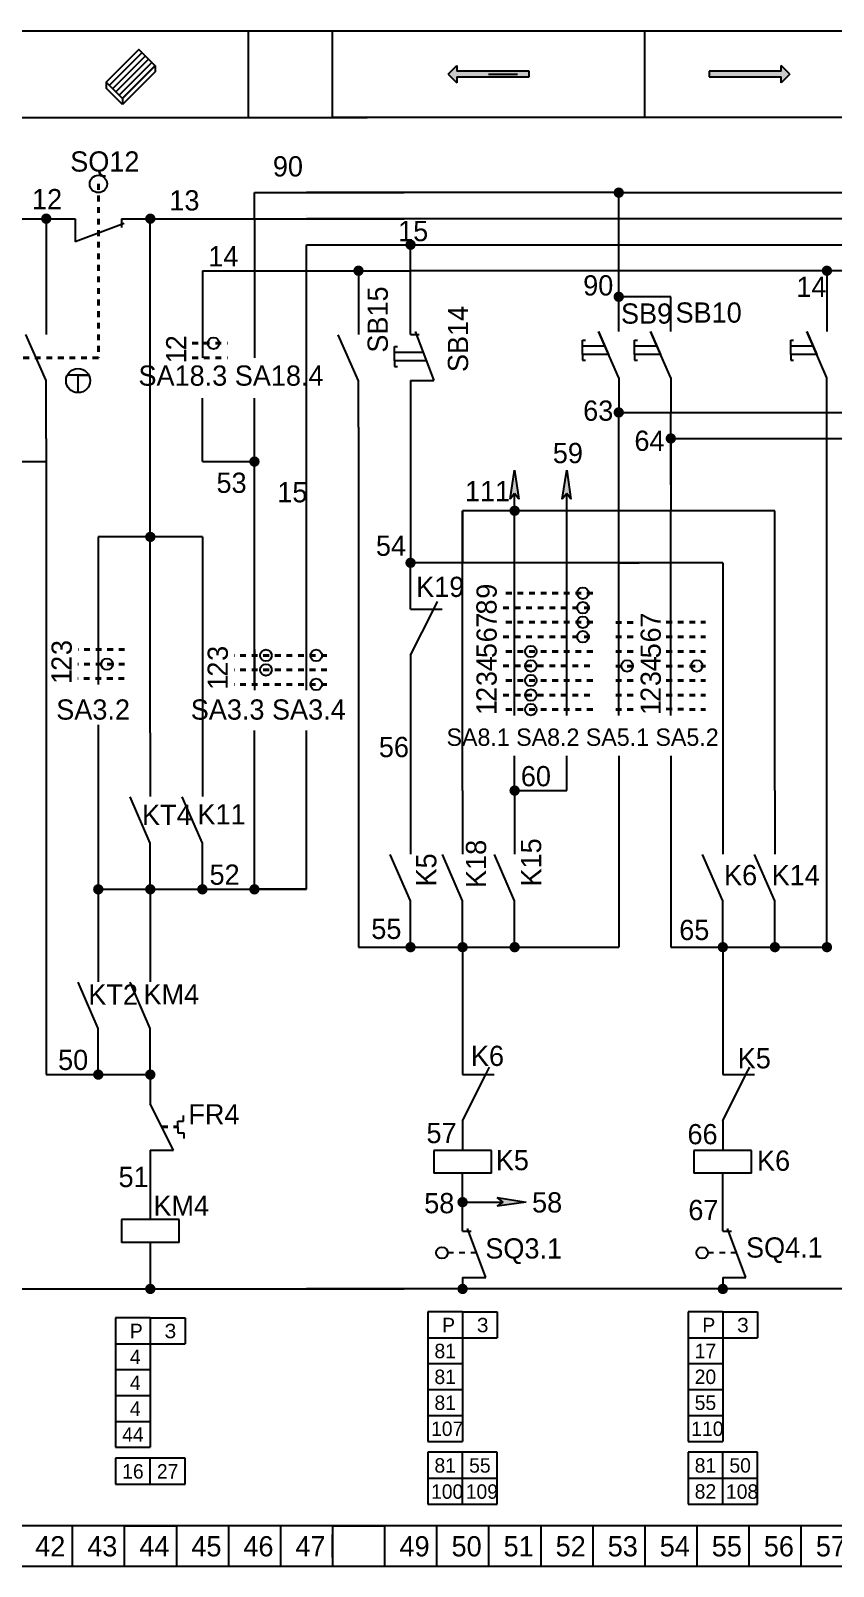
# Model space of a CAD drawing. Header units: inches. Extents: x 0 to 2090, y -987 to 594.
# Drawn here: x 1232.9 to 1371.7, y 305.2 to 570.7 of the extents above; entities that cross this region are included whole.
import ezdxf

# ---------------------------------------------------------------- set-up
doc = ezdxf.new("R2010")
doc.units = ezdxf.units.IN
doc.header["$MEASUREMENT"] = 0
doc.linetypes.add('JIS_02_1.0', pattern=[2, 1, -1])
doc.layers.add('пунктир', color=4, linetype='JIS_02_1.0', lineweight=40)

msp = doc.modelspace()

# ---------------------------------------------------------------- hatches: boundary and pattern name
h = msp.add_hatch()
h.set_pattern_fill('ANSI31', color=256, scale=0.25, style=0)
h.set_pattern_definition([(45, (857.9913, 114.4293), (-0.561266, 0.561266), [])])
h.paths.add_polyline_path([(1245.89, 561.82), (1251.54, 567.47), (1254.37, 564.65), (1248.72, 558.99)])
for points in [[(1305.05, 563.23), (1306.55, 561.73), (1306.55, 562.73), (1319.05, 562.73), (1319.05, 563.73), (1306.55, 563.73), (1306.55, 564.73)], [(1364.16, 563.23), (1362.66, 564.73), (1362.66, 563.73), (1350.16, 563.73), (1350.16, 562.73), (1362.66, 562.73), (1362.66, 561.73)], [(1313.55, 368.96), (1318.55, 368.18), (1313.55, 367.46), (1314.55, 368.18)]]:
    msp.add_hatch(color=256).paths.add_polyline_path(points)
h = msp.add_hatch(color=256)
edge = h.paths.add_edge_path()
edge.add_arc((1334.55, 542.73), 0.9, 0, 360)
h = msp.add_hatch(color=256)
edge = h.paths.add_edge_path()
edge.add_arc((1235.55, 538.23), 0.9, 0, 360)
h = msp.add_hatch(color=256)
edge = h.paths.add_edge_path()
edge.add_arc((1253.55, 538.23), 0.9, 0, 360)
h = msp.add_hatch(color=256)
edge = h.paths.add_edge_path()
edge.add_arc((1298.55, 533.73), 0.9, 0, 360)
h = msp.add_hatch(color=256)
edge = h.paths.add_edge_path()
edge.add_arc((1289.55, 529.23), 0.9, 0, 360)
h = msp.add_hatch(color=256)
edge = h.paths.add_edge_path()
edge.add_arc((1370.55, 529.23), 0.9, 0, 360)
h = msp.add_hatch(color=256)
edge = h.paths.add_edge_path()
edge.add_arc((1334.55, 524.73), 0.9, 0, 360)
h = msp.add_hatch(color=256)
edge = h.paths.add_edge_path()
edge.add_arc((1334.55, 504.73), 0.9, 0, 360)
h = msp.add_hatch(color=256)
edge = h.paths.add_edge_path()
edge.add_arc((1343.55, 500.23), 0.9, 0, 360)
h = msp.add_hatch(color=256)
edge = h.paths.add_edge_path()
edge.add_arc((1271.55, 496.23), 0.9, 0, 360)
h = msp.add_hatch(color=256)
h.paths.add_polyline_path([(1324.77, 489.73), (1325.55, 494.73), (1326.27, 489.73), (1325.55, 490.73)])
h.paths.add_polyline_path([(1315.77, 489.73), (1316.55, 494.73), (1317.27, 489.73), (1316.55, 490.73)])
h = msp.add_hatch(color=256)
edge = h.paths.add_edge_path()
edge.add_arc((1316.55, 487.73), 0.9, 0, 360)
h = msp.add_hatch(color=256)
edge = h.paths.add_edge_path()
edge.add_arc((1253.55, 483.21), 0.9, 0, 360)
h = msp.add_hatch(color=256)
edge = h.paths.add_edge_path()
edge.add_arc((1298.55, 478.73), 0.9, 0, 360)
h = msp.add_hatch(color=256)
edge = h.paths.add_edge_path()
edge.add_arc((1316.55, 439.34), 0.9, 0, 360)
h = msp.add_hatch(color=256)
edge = h.paths.add_edge_path()
edge.add_arc((1244.55, 422.27), 0.9, 0, 360)
h = msp.add_hatch(color=256)
edge = h.paths.add_edge_path()
edge.add_arc((1253.55, 422.27), 0.9, 0, 360)
h = msp.add_hatch(color=256)
edge = h.paths.add_edge_path()
edge.add_arc((1262.55, 422.27), 0.9, 0, 360)
h = msp.add_hatch(color=256)
edge = h.paths.add_edge_path()
edge.add_arc((1271.55, 422.27), 0.9, 0, 360)
h = msp.add_hatch(color=256)
edge = h.paths.add_edge_path()
edge.add_arc((1298.55, 412.27), 0.9, 0, 360)
h = msp.add_hatch(color=256)
edge = h.paths.add_edge_path()
edge.add_arc((1307.55, 412.27), 0.9, 0, 360)
h = msp.add_hatch(color=256)
edge = h.paths.add_edge_path()
edge.add_arc((1316.55, 412.27), 0.9, 0, 360)
h = msp.add_hatch(color=256)
edge = h.paths.add_edge_path()
edge.add_arc((1352.55, 412.27), 0.9, 0, 360)
h = msp.add_hatch(color=256)
edge = h.paths.add_edge_path()
edge.add_arc((1361.55, 412.27), 0.9, 0, 360)
h = msp.add_hatch(color=256)
edge = h.paths.add_edge_path()
edge.add_arc((1370.55, 412.27), 0.9, 0, 360)
h = msp.add_hatch(color=256)
edge = h.paths.add_edge_path()
edge.add_arc((1244.55, 390.23), 0.9, 0, 360)
h = msp.add_hatch(color=256)
edge = h.paths.add_edge_path()
edge.add_arc((1253.55, 390.23), 0.9, 0, 360)
h = msp.add_hatch(color=256)
edge = h.paths.add_edge_path()
edge.add_arc((1307.55, 368.18), 0.9, 0, 360)
h = msp.add_hatch(color=256)
edge = h.paths.add_edge_path()
edge.add_arc((1253.55, 353.17), 0.9, 0, 360)
h = msp.add_hatch(color=256)
edge = h.paths.add_edge_path()
edge.add_arc((1307.55, 353.17), 0.9, 0, 360)
h = msp.add_hatch(color=256)
edge = h.paths.add_edge_path()
edge.add_arc((1352.55, 353.17), 0.9, 0, 360)

# ---------------------------------------------------------------- linework, layer by layer
for p, q in [((920.55, 570.73), (1291.05, 570.73)), ((1270.55, 555.73), (1270.55, 570.73)), ((1285.05, 555.73), (1285.05, 570.73)), ((1285.05, 570.73), (1780.18, 570.73)), ((1339.05, 555.73), (1339.05, 570.73)), ((1254.37, 563.65), (1248.71, 557.99)), ((1254.37, 564.65), (1254.37, 563.65)), ((1305.05, 563.23), (1306.55, 564.73)), ((1305.05, 563.23), (1306.55, 561.73)), ((1306.55, 564.73), (1306.55, 563.73)), ((1319.05, 563.73), (1306.55, 563.73)), ((1312.05, 563.23), (1317.05, 563.23)), ((1319.05, 562.73), (1319.05, 563.73)), ((1362.66, 563.73), (1350.16, 563.73)), ((1350.16, 563.73), (1350.16, 562.73)), ((1362.66, 563.73), (1362.66, 564.73)), ((1364.16, 563.23), (1362.66, 564.73)), ((1364.16, 563.23), (1362.66, 561.73)), ((1245.89, 561.82), (1245.89, 560.82)), ((1248.71, 557.99), (1245.89, 560.82)), ((1306.55, 562.73), (1319.05, 562.73)), ((1306.55, 562.73), (1306.55, 561.73)), ((1350.16, 562.73), (1362.66, 562.73)), ((1362.66, 561.73), (1362.66, 562.73)), ((1248.72, 558.99), (1248.71, 557.99)), ((920.55, 555.73), (1291.05, 555.73)), ((1229.71, 555.73), (1270.55, 555.73)), ((1375.14, 555.73), (1285.05, 555.73)), ((1271.55, 538.23), (1271.55, 542.73)), ((1271.55, 542.73), (1297.46, 542.73)), ((1334.55, 542.73), (1280.55, 542.73)), ((1334.55, 518.73), (1334.55, 542.73)), ((1334.55, 542.73), (1622.55, 542.73)), ((1230.38, 538.23), (1235.55, 538.23)), ((1235.55, 538.23), (1235.55, 518.23)), ((1235.55, 538.23), (1240.55, 538.23)), ((1240.55, 538.23), (1240.55, 534.23)), ((1249.02, 537.41), (1240.55, 534.23)), ((1248.55, 538.23), (1248.55, 536.73)), ((1248.55, 538.23), (1253.55, 538.23)), ((1253.55, 449.34), (1253.55, 538.23)), ((1253.55, 538.23), (1297.46, 538.23)), ((1271.55, 538.23), (1271.55, 529.23)), ((1280.55, 538.75), (1280.55, 538.75)), ((1280.55, 538.23), (1280.55, 538.23)), ((1487.55, 538.23), (1280.55, 538.23)), ((1243.96, 535.41), (1243.96, 535.41)), ((1280.55, 456.71), (1280.55, 533.73)), ((1280.55, 533.73), (1297.46, 533.73)), ((1280.55, 533.73), (1492.05, 533.73)), ((1298.55, 518.23), (1298.55, 533.73)), ((1262.55, 529.23), (1262.55, 514.19)), ((1262.55, 529.23), (1297.46, 529.23)), ((1271.55, 529.23), (1271.55, 514.19)), ((1280.55, 529.23), (1289.55, 529.23)), ((1289.55, 529.23), (1298.55, 529.23)), ((1289.55, 529.23), (1289.55, 518.23)), ((1559.55, 529.23), (1298.55, 529.23)), ((1370.55, 529.23), (1370.55, 518.73)), ((1343.55, 524.73), (1334.55, 524.73)), ((1343.55, 518.73), (1343.55, 524.73)), ((1235.55, 510.23), (1232.05, 518.23)), ((1289.55, 510.17), (1286.05, 518.17)), ((1298.55, 518.23), (1300.05, 518.23)), ((1299.37, 518.7), (1302.55, 510.23)), ((1334.55, 510.73), (1331.05, 518.73)), ((1331.05, 518.73), (1332.79, 514.75)), ((1343.55, 510.73), (1340.05, 518.73)), ((1340.05, 518.73), (1341.79, 514.75)), ((1370.55, 510.73), (1367.05, 518.73)), ((1367.05, 518.73), (1368.79, 514.75)), ((1295.77, 515.15), (1295.77, 516.15)), ((1295.77, 516.15), (1296.27, 516.15)), ((1295.77, 513.65), (1295.77, 515.15)), ((1295.77, 515.15), (1300.7, 515.15)), ((1328.29, 516.25), (1328.29, 517.25)), ((1328.29, 517.25), (1328.79, 517.25)), ((1328.29, 514.75), (1328.29, 516.25)), ((1328.29, 516.25), (1332.13, 516.25)), ((1337.29, 516.25), (1337.29, 517.25)), ((1337.29, 517.25), (1337.79, 517.25)), ((1337.29, 514.75), (1337.29, 516.25)), ((1337.29, 516.25), (1341.13, 516.25)), ((1364.29, 516.25), (1364.29, 517.25)), ((1364.29, 517.25), (1364.79, 517.25)), ((1364.29, 514.75), (1364.29, 516.25)), ((1364.29, 516.25), (1368.13, 516.25)), ((1301.27, 513.65), (1295.77, 513.65)), ((1295.77, 513.65), (1295.77, 512.65)), ((1295.77, 512.65), (1296.27, 512.65)), ((1301.37, 513.65), (1301.37, 513.65)), ((1332.79, 514.75), (1328.29, 514.75)), ((1328.29, 514.75), (1328.29, 513.75)), ((1328.29, 513.75), (1328.79, 513.75)), ((1332.79, 514.75), (1332.79, 514.75)), ((1341.79, 514.75), (1337.29, 514.75)), ((1337.29, 514.75), (1337.29, 513.75)), ((1337.29, 513.75), (1337.79, 513.75)), ((1341.79, 514.75), (1341.79, 514.75)), ((1368.79, 514.75), (1364.29, 514.75)), ((1364.29, 514.75), (1364.29, 513.75)), ((1364.29, 513.75), (1364.79, 513.75)), ((1368.79, 514.75), (1368.79, 514.75)), ((1235.55, 500.23), (1235.55, 510.23)), ((1242.91, 511.16), (1239.19, 511.16)), ((1241.05, 508.16), (1241.05, 511.16)), ((1241.05, 511.16), (1242.91, 511.16)), ((1289.55, 502.17), (1289.55, 510.17)), ((1298.55, 510.23), (1298.55, 478.73)), ((1298.55, 510.23), (1302.55, 510.23)), ((1334.55, 510.73), (1334.55, 504.73)), ((1343.55, 510.73), (1343.55, 504.73)), ((1370.55, 420.27), (1370.55, 510.73)), ((1262.55, 496.23), (1262.55, 507.19)), ((1271.55, 496.23), (1271.55, 507.19)), ((1334.55, 452.34), (1334.55, 504.73)), ((1334.55, 504.73), (1469.56, 504.71)), ((1343.55, 492.23), (1343.55, 504.73)), ((1289.55, 502.17), (1289.55, 422.27)), ((1235.55, 500.23), (1235.55, 390.23)), ((1343.55, 500.23), (1541.55, 500.23)), ((1343.55, 500.23), (1343.55, 492.23)), ((1343.55, 500.23), (1343.55, 487.73)), ((1343.55, 492.23), (1343.55, 500.23)), ((1217.55, 496.23), (1235.55, 496.23)), ((1262.55, 496.23), (1271.55, 496.23)), ((1271.55, 457.71), (1271.55, 496.23)), ((1315.77, 489.73), (1316.55, 494.73)), ((1316.55, 494.73), (1317.27, 489.73)), ((1324.77, 489.73), (1325.55, 494.73)), ((1325.55, 494.73), (1326.27, 489.73)), ((1316.55, 490.73), (1315.77, 489.73)), ((1316.55, 452.34), (1316.55, 490.73)), ((1317.27, 489.73), (1316.55, 490.73)), ((1325.55, 490.73), (1324.77, 489.73)), ((1325.55, 452.34), (1325.55, 490.73)), ((1326.27, 489.73), (1325.55, 490.73)), ((1307.55, 439.34), (1307.55, 487.73)), ((1361.55, 487.73), (1307.55, 487.73)), ((1307.55, 487.73), (1307.55, 478.73)), ((1343.55, 452.34), (1343.55, 487.73)), ((1361.55, 439.34), (1361.55, 487.73)), ((1262.55, 483.21), (1244.55, 483.21)), ((1244.55, 483.21), (1244.55, 463.71)), ((1262.55, 483.21), (1262.55, 449.34)), ((1352.55, 478.73), (1298.55, 478.73)), ((1298.55, 470.73), (1298.55, 478.73)), ((1334.55, 478.73), (1338.09, 478.73)), ((1352.55, 478.73), (1352.55, 433.84)), ((1298.55, 470.73), (1302.55, 470.73)), ((1298.55, 462.73), (1302.55, 470.73)), ((1302.55, 470.73), (1303.2, 472.04)), ((1302.55, 470.73), (1304.02, 470.73)), ((1244.55, 463.71), (1244.55, 457.71)), ((1271.55, 463.71), (1271.55, 456.71)), ((1271.55, 460.21), (1271.55, 462.71)), ((1298.55, 462.73), (1298.55, 439.34)), ((1271.55, 457.71), (1271.55, 460.21)), ((1271.55, 457.71), (1271.55, 457.71)), ((1244.55, 450.71), (1244.55, 417.29)), ((1253.55, 449.34), (1253.55, 438.34)), ((1262.55, 449.34), (1262.55, 438.34)), ((1271.55, 422.27), (1271.55, 449.71)), ((1280.55, 422.27), (1280.55, 449.71)), ((1316.55, 439.34), (1316.55, 445.34)), ((1325.55, 439.34), (1325.55, 445.34)), ((1334.55, 445.34), (1334.55, 412.27)), ((1343.55, 445.34), (1343.55, 412.27)), ((1253.55, 430.27), (1250.05, 438.27)), ((1262.55, 430.27), (1259.05, 438.27)), ((1298.55, 439.34), (1298.55, 428.34)), ((1307.55, 439.34), (1307.55, 428.34)), ((1316.55, 439.34), (1316.55, 428.34)), ((1316.55, 439.34), (1325.55, 439.34)), ((1352.55, 439.34), (1352.55, 428.34)), ((1361.55, 439.34), (1361.55, 428.34)), ((1253.55, 422.27), (1253.55, 430.27)), ((1262.55, 422.27), (1262.55, 430.27)), ((1298.55, 420.27), (1295.05, 428.27)), ((1307.55, 420.27), (1304.05, 428.27)), ((1316.55, 420.27), (1313.05, 428.27)), ((1352.55, 420.27), (1349.05, 428.27)), ((1361.55, 420.27), (1358.05, 428.27)), ((1244.55, 422.27), (1280.55, 422.27)), ((1253.55, 422.27), (1253.55, 406.29)), ((1280.55, 422.27), (1271.55, 422.27)), ((1289.55, 422.27), (1289.55, 412.27)), ((1298.55, 412.27), (1298.55, 420.27)), ((1307.55, 412.27), (1307.55, 420.27)), ((1316.55, 412.27), (1316.55, 420.27)), ((1352.55, 412.27), (1352.55, 420.27)), ((1361.55, 412.27), (1361.55, 420.27)), ((1370.55, 412.27), (1370.55, 420.27)), ((1244.55, 417.29), (1244.55, 406.29)), ((1289.55, 412.27), (1298.55, 412.27)), ((1298.55, 412.27), (1307.55, 412.27)), ((1307.55, 412.27), (1316.55, 412.27)), ((1307.55, 412.27), (1307.55, 390.23)), ((1316.55, 412.27), (1334.55, 412.27)), ((1343.55, 412.27), (1352.55, 412.27)), ((1352.55, 412.27), (1361.55, 412.27)), ((1352.55, 412.27), (1352.55, 390.23)), ((1361.55, 412.27), (1370.55, 412.27)), ((1244.55, 398.23), (1241.05, 406.23)), ((1253.55, 398.23), (1250.05, 406.23)), ((1244.55, 390.23), (1244.55, 398.23)), ((1253.55, 390.23), (1253.55, 398.23)), ((1311.55, 390.23), (1312.2, 391.53)), ((1356.55, 390.23), (1357.2, 391.53)), ((1235.55, 390.23), (1253.55, 390.23)), ((1253.55, 390.23), (1253.55, 385.19)), ((1307.55, 390.23), (1311.55, 390.23)), ((1307.55, 382.23), (1311.55, 390.23)), ((1311.55, 390.23), (1313.02, 390.23)), ((1352.55, 390.23), (1356.55, 390.23)), ((1352.55, 382.23), (1356.55, 390.23)), ((1356.55, 390.23), (1358.02, 390.23)), ((1257.55, 377.19), (1253.55, 385.19)), ((1259.3, 382.19), (1259.3, 383.19)), ((1258.3, 381.19), (1258.3, 382.19)), ((1258.3, 382.19), (1259.3, 382.19)), ((1258.3, 381.19), (1258.3, 380.19)), ((1258.32, 380.19), (1259.32, 380.19)), ((1259.32, 380.19), (1259.32, 379.19)), ((1307.55, 382.23), (1307.55, 377.14)), ((1352.55, 382.23), (1352.55, 377.14)), ((1253.55, 377.19), (1253.55, 365.16)), ((1253.55, 377.19), (1257.55, 377.19)), ((1312.53, 377.14), (1302.56, 377.14)), ((1302.56, 377.14), (1302.56, 373.18)), ((1312.53, 373.18), (1312.53, 377.14)), ((1357.53, 377.14), (1347.56, 377.14)), ((1347.56, 377.14), (1347.56, 373.18)), ((1357.53, 373.18), (1357.53, 377.14)), ((1312.53, 373.18), (1302.56, 373.18)), ((1307.55, 363.18), (1307.55, 373.18)), ((1357.53, 373.18), (1347.56, 373.18)), ((1352.55, 363.18), (1352.55, 373.18)), ((1307.55, 368.18), (1314.55, 368.18)), ((1314.55, 368.18), (1313.55, 368.96)), ((1313.55, 368.96), (1318.55, 368.18)), ((1313.55, 367.46), (1314.55, 368.18)), ((1318.55, 368.18), (1313.55, 367.46)), ((1258.55, 365.16), (1248.57, 365.16)), ((1248.57, 365.16), (1248.57, 361.2)), ((1258.55, 361.2), (1258.55, 365.16)), ((1258.55, 361.2), (1248.57, 361.2)), ((1253.55, 361.16), (1253.55, 353.17)), ((1307.55, 363.18), (1309.05, 363.18)), ((1311.55, 355.18), (1308.37, 363.65)), ((1352.55, 363.18), (1354.05, 363.18)), ((1356.55, 355.18), (1353.37, 363.65)), ((1305.96, 359.42), (1304.96, 359.42)), ((1307.96, 359.42), (1306.96, 359.42)), ((1309.96, 359.42), (1308.96, 359.42)), ((1310.14, 359.2), (1310.14, 359.2)), ((1350.96, 359.42), (1349.96, 359.42)), ((1352.96, 359.42), (1351.96, 359.42)), ((1354.96, 359.42), (1353.96, 359.42)), ((1355.14, 359.2), (1355.14, 359.2)), ((1217.55, 353.17), (1259.55, 353.17)), ((1253.55, 353.17), (1297.46, 353.17)), ((1622.55, 353.17), (1280.55, 353.17)), ((1307.55, 355.18), (1311.55, 355.18)), ((1307.55, 355.18), (1307.55, 353.17)), ((1352.55, 355.18), (1356.55, 355.18)), ((1352.55, 355.18), (1352.55, 353.17)), ((1253.55, 348.18), (1247.55, 348.18)), ((1247.55, 348.18), (1247.55, 343.7)), ((1253.55, 348.18), (1253.55, 343.68)), ((1253.55, 348.18), (1259.55, 348.18)), ((1259.55, 348.18), (1259.55, 343.68)), ((1307.55, 349.22), (1301.55, 349.22)), ((1301.55, 349.22), (1301.55, 344.74)), ((1307.55, 349.22), (1307.55, 344.72)), ((1307.55, 349.22), (1313.55, 349.22)), ((1313.55, 349.22), (1313.55, 344.72)), ((1352.55, 349.22), (1346.55, 349.22)), ((1346.55, 349.22), (1346.55, 344.74)), ((1352.55, 349.22), (1352.55, 344.72)), ((1352.55, 349.22), (1358.55, 349.22)), ((1358.55, 349.22), (1358.55, 344.72)), ((1247.55, 343.7), (1253.55, 343.7)), ((1247.55, 343.7), (1247.55, 339.23)), ((1253.55, 343.7), (1259.55, 343.7)), ((1253.55, 343.7), (1253.55, 339.2)), ((1301.55, 344.74), (1307.55, 344.74)), ((1301.55, 344.74), (1301.55, 340.26)), ((1307.55, 344.74), (1313.55, 344.74)), ((1307.55, 344.74), (1307.55, 340.24)), ((1346.55, 344.74), (1352.55, 344.74)), ((1346.55, 344.74), (1346.55, 340.26)), ((1352.55, 344.74), (1358.55, 344.74)), ((1352.55, 344.74), (1352.55, 340.24)), ((1301.55, 340.26), (1307.55, 340.26)), ((1301.55, 340.26), (1301.55, 335.78)), ((1307.55, 340.26), (1307.55, 335.78)), ((1346.55, 340.26), (1352.55, 340.26)), ((1346.55, 340.26), (1346.55, 335.78)), ((1352.55, 340.26), (1352.55, 335.78)), ((1247.55, 339.23), (1253.55, 339.23)), ((1247.55, 339.23), (1247.55, 334.75)), ((1253.55, 339.23), (1253.55, 334.75)), ((1247.55, 334.75), (1253.55, 334.75)), ((1247.55, 334.75), (1247.55, 330.27)), ((1253.55, 334.75), (1253.55, 330.27)), ((1301.55, 335.78), (1307.55, 335.78)), ((1301.55, 335.78), (1301.55, 331.3)), ((1307.55, 335.78), (1307.55, 331.3)), ((1346.55, 335.78), (1352.55, 335.78)), ((1346.55, 335.78), (1346.55, 331.3)), ((1352.55, 335.78), (1352.55, 331.3)), ((1247.55, 330.27), (1253.55, 330.27)), ((1247.55, 330.27), (1247.55, 325.79)), ((1253.55, 330.27), (1253.55, 325.79)), ((1301.55, 331.3), (1307.55, 331.3)), ((1301.55, 331.3), (1301.55, 326.82)), ((1307.55, 331.3), (1307.55, 326.82)), ((1346.55, 331.3), (1352.55, 331.3)), ((1346.55, 331.3), (1346.55, 326.82)), ((1352.55, 331.3), (1352.55, 326.82)), ((1301.55, 326.82), (1307.55, 326.82)), ((1346.55, 326.82), (1352.55, 326.82)), ((1247.55, 325.79), (1253.55, 325.79)), ((1307.55, 324.94), (1301.55, 324.94)), ((1301.55, 324.94), (1301.55, 320.44)), ((1307.55, 320.44), (1307.55, 324.94)), ((1313.55, 324.94), (1307.55, 324.94)), ((1313.55, 320.44), (1313.55, 324.94)), ((1352.55, 324.94), (1346.55, 324.94)), ((1346.55, 324.94), (1346.55, 320.44)), ((1352.55, 320.44), (1352.55, 324.94)), ((1358.55, 324.94), (1352.55, 324.94)), ((1358.55, 320.44), (1358.55, 324.94)), ((1253.55, 323.91), (1247.55, 323.91)), ((1247.55, 323.91), (1247.55, 319.41)), ((1253.55, 319.41), (1253.55, 323.91)), ((1259.55, 323.91), (1253.55, 323.91)), ((1259.55, 319.41), (1259.55, 323.91)), ((1247.55, 319.41), (1253.55, 319.41)), ((1253.55, 319.41), (1259.55, 319.41)), ((1301.55, 320.44), (1307.55, 320.44)), ((1301.55, 320.44), (1301.55, 315.94)), ((1307.55, 320.44), (1313.55, 320.44)), ((1307.55, 315.94), (1307.55, 320.44)), ((1313.55, 315.94), (1313.55, 320.44)), ((1346.55, 320.44), (1352.55, 320.44)), ((1346.55, 320.44), (1346.55, 315.94)), ((1352.55, 320.44), (1358.55, 320.44)), ((1352.55, 315.94), (1352.55, 320.44)), ((1358.55, 315.94), (1358.55, 320.44)), ((1301.55, 315.94), (1307.55, 315.94)), ((1307.55, 315.94), (1313.55, 315.94)), ((1346.55, 315.94), (1352.55, 315.94)), ((1352.55, 315.94), (1358.55, 315.94)), ((1294.05, 312.22), (916.05, 312.22)), ((1240.05, 312.22), (1240.05, 305.22)), ((1249.05, 312.22), (1249.05, 305.22)), ((1249.05, 312.22), (1258.05, 312.22)), ((1258.05, 312.22), (1258.05, 305.22)), ((1258.05, 312.22), (1258.05, 305.22)), ((1267.05, 312.22), (1267.05, 305.22)), ((1276.05, 312.22), (1276.05, 305.22)), ((1276.05, 312.22), (1276.05, 305.22)), ((1285.05, 312.22), (1285.05, 305.22)), ((1285.05, 312.22), (1294.05, 312.22)), ((1285.05, 306.72), (1285.05, 310.72)), ((1285.05, 310.72), (1285.05, 306.72)), ((1780.05, 312.22), (1294.05, 312.22)), ((1294.05, 312.22), (1294.05, 305.22)), ((1303.05, 312.22), (1303.05, 305.22)), ((1303.05, 312.22), (1303.05, 305.22)), ((1312.05, 312.22), (1312.05, 305.22)), ((1321.05, 312.22), (1321.05, 305.22)), ((1330.05, 312.22), (1330.05, 305.22)), ((1339.05, 312.22), (1339.05, 305.22)), ((1348.05, 312.22), (1348.05, 305.22)), ((1357.05, 312.22), (1357.05, 305.22)), ((1366.05, 312.22), (1366.05, 305.22)), ((916.05, 305.22), (1294.05, 305.22)), ((1294.05, 305.22), (1780.05, 305.22))]:
    msp.add_line(p, q)
msp.add_lwpolyline([(1245.89, 561.82), (1251.54, 567.47), (1254.37, 564.65), (1248.72, 558.99)], close=True)
for centre, radius in [((1244.57, 544.23), 1.5), ((1264.48, 516.69), 1), ((1241.05, 510.23), 2.08), ((1328.35, 473.47), 1), ((1328.35, 470.97), 1), ((1328.35, 468.44), 1), ((1328.35, 465.94), 1), ((1246.06, 461.21), 1), ((1273.55, 462.71), 1), ((1282.24, 462.71), 1), ((1319.35, 463.4), 1), ((1273.55, 460.21), 1), ((1319.35, 460.9), 1), ((1319.35, 458.37), 1), ((1336.01, 460.9), 1), ((1348.05, 460.9), 1), ((1282.24, 457.71), 1), ((1319.35, 455.87), 1), ((1319.35, 453.34), 1), ((1303.98, 359.42), 1), ((1348.98, 359.42), 1)]:
    msp.add_circle(centre, radius)
at = {"layer": 'пунктир'}
for p, q in [((1244.57, 544.23), (1244.57, 514.19)), ((1260.81, 516.69), (1266.91, 516.69)), ((1244.57, 514.19), (1223.71, 514.19)), ((1260.81, 514.19), (1266.91, 514.19)), ((1330.05, 473.47), (1314.55, 473.47)), ((1314.55, 470.97), (1330.05, 470.97)), ((1330.05, 468.44), (1314.55, 468.44)), ((1334.02, 468.4), (1337.73, 468.4)), ((1342.77, 468.44), (1349.58, 468.44)), ((1314.55, 465.94), (1330.05, 465.94)), ((1334.02, 465.9), (1337.73, 465.9)), ((1342.77, 465.9), (1349.58, 465.9)), ((1249.1, 463.71), (1241.05, 463.71)), ((1284.09, 462.71), (1268.05, 462.71)), ((1330.05, 463.4), (1314.55, 463.4)), ((1334.02, 463.4), (1337.73, 463.4)), ((1342.77, 463.4), (1349.58, 463.4)), ((1249.1, 461.21), (1241.03, 461.21)), ((1284.09, 460.21), (1268.03, 460.21)), ((1314.55, 460.9), (1330.05, 460.9)), ((1334.02, 460.87), (1337.73, 460.87)), ((1342.77, 460.87), (1349.58, 460.87)), ((1249.05, 458.71), (1241.03, 458.71)), ((1284.09, 457.71), (1268.03, 457.71)), ((1330.05, 458.37), (1314.55, 458.37)), ((1334.02, 458.37), (1337.73, 458.37)), ((1342.77, 458.37), (1349.58, 458.37)), ((1314.55, 455.87), (1330.05, 455.87)), ((1334.02, 455.87), (1337.73, 455.87)), ((1342.77, 455.87), (1349.58, 455.87)), ((1330.05, 453.34), (1314.55, 453.34)), ((1334.02, 453.34), (1337.73, 453.34)), ((1342.77, 453.46), (1349.58, 453.34)), ((1255.55, 381.19), (1258.3, 381.19))]:
    msp.add_line(p, q, dxfattribs=at)

# ---------------------------------------------------------------- texts
at = {"attachment_point": 1}
for s, insert, char_height, width in [('SQ12', (1239.7, 549.87), 3.5, 8.1276), ('90', (1274.74, 549.03), 3.5, 8.1276), ('12', (1233.09, 543.36), 3.5, 8.1276), ('13', (1256.84, 543.15), 3.5, 8.1276), ('15', (1296.4, 537.84), 3.5, 8.1276), ('14', (1263.57, 533.48), 3.5, 8.1276), ('90', (1328.4, 528.45), 3.5, 8.1276), ('14', (1365.27, 528.19), 3.5, 8.1276), ('SB9', (1334.94, 523.58), 3.5, 8.1276), ('SB10', (1344.37, 523.75), 3.5, 8.1276), ('SA18.3 SA18.4', (1251.5, 512.85), 3.5, 36.7419), ('63', (1328.4, 506.79), 3.5, 8.1276), ('59', (1323.15, 499.46), 3.5, 8.1276), ('64', (1337.26, 501.58), 3.5, 8.1276), ('53', (1264.99, 494.32), 3.5, 8.1276), ('15', (1275.51, 492.69), 3.5, 8.1276), ('111', (1307.96, 492.86), 3.5, 8.1276), ('54', (1292.56, 483.44), 3.5, 8.1276), ('K19', (1299.52, 476.32), 3.5, 8.1276), ('SA3.2', (1237.28, 455.11), 3.5, 8.1276), ('SA3.3 SA3.4', (1260.54, 455.11), 3.5, 29.8193), ('SA8.1 SA8.2 SA5.1 SA5.2', (1304.77, 450.08), 3, 64.7278), ('56', (1293.07, 448.63), 3.5, 8.1276), ('60', (1317.62, 443.59), 3.5, 8.1276), ('KT4', (1252.11, 436.88), 3.5, 8.1276), ('K11', (1261.7, 436.99), 3.5, 8.1276), ('52', (1263.79, 426.56), 3.5, 8.1276), ('K6', (1352.76, 426.48), 3.5, 8.1276), ('K14', (1360.99, 426.48), 3.5, 8.1276), ('55', (1291.76, 417.19), 3.5, 8.1276), ('65', (1345.01, 417), 3.5, 8.1276), ('KT2', (1242.82, 405.82), 3.5, 8.1276), ('KM4', (1252.37, 405.87), 3.5, 8.1276), ('50', (1237.6, 394.53), 3.5, 8.1276), ('K6', (1308.99, 395.23), 3.5, 8.1276), ('K5', (1355.13, 394.81), 3.5, 8.1276), ('FR4', (1260.13, 385.12), 3.5, 8.1276), ('57', (1301.3, 381.89), 3.5, 8.1276), ('66', (1346.44, 381.69), 3.5, 8.1276), ('K5', (1313.29, 377.2), 3.5, 8.1276), ('K6', (1358.46, 377.11), 3.5, 8.1276), ('51', (1248.05, 374.29), 3.5, 8.1276), ('KM4', (1254.09, 369.32), 3.5, 8.1276), ('58', (1300.91, 369.76), 3.5, 8.1276), ('58', (1319.56, 369.89), 3.5, 8.1276), ('67', (1346.59, 368.57), 3.5, 8.1276), ('SQ3.1', (1311.48, 361.93), 3.5, 8.1276), ('SQ4.1', (1356.56, 362.09), 3.5, 8.1276), ('Р', (1304.01, 348.18), 2.5, 3.7722), ('З', (1310.01, 348.18), 2.5, 3.7722), ('Р', (1349.01, 348.18), 2.5, 3.7722), ('З', (1355.01, 348.18), 2.5, 3.7722), ('Р', (1250.01, 347.15), 2.5, 3.7722), ('З', (1256.01, 347.15), 2.5, 3.7722), ('4', (1250.01, 342.67), 2.5, 3.7722), ('81', (1302.68, 343.7), 2.5, 3.7722), ('17', (1347.68, 343.7), 2.5, 3.7722), ('4', (1250.01, 338.19), 2.5, 3.7722), ('81', (1302.68, 339.23), 2.5, 3.7722), ('20', (1347.68, 339.23), 2.5, 3.7722), ('81', (1302.68, 334.75), 2.5, 3.7722), ('55', (1347.68, 334.75), 2.5, 3.7722), ('4', (1250.01, 333.72), 2.5, 3.7722), ('107', (1302.09, 330.25), 2.5, 3.7722), ('110', (1347.09, 330.25), 2.5, 3.7722), ('44', (1248.68, 329.24), 2.5, 3.7722), ('81', (1302.68, 323.91), 2.5, 3.7722), ('81', (1347.68, 323.91), 2.5, 3.7722), ('50', (1353.68, 323.91), 2.5, 3.7722), ('16', (1248.68, 322.88), 2.5, 3.7722), ('27', (1254.68, 322.88), 2.5, 3.7722), ('55', (1308.68, 323.91), 2.5, 3.7722), ('100', (1302.09, 319.39), 2.5, 3.7722), ('109', (1308.09, 319.39), 2.5, 3.7722), ('82', (1347.68, 319.41), 2.5, 3.7722), ('108', (1353.09, 319.39), 2.5, 3.7722), ('42', (1233.64, 310.43), 3.5, 3.7722), ('43', (1242.64, 310.43), 3.5, 3.7722), ('44', (1251.64, 310.43), 3.5, 3.7722), ('45', (1260.64, 310.43), 3.5, 3.7722), ('46', (1269.64, 310.43), 3.5, 3.7722), ('47', (1278.64, 310.43), 3.5, 3.7722), ('49', (1296.64, 310.43), 3.5, 3.7722), ('50', (1305.64, 310.43), 3.5, 3.7722), ('51', (1314.64, 310.43), 3.5, 3.7722), ('52', (1323.64, 310.43), 3.5, 3.7722), ('53', (1332.64, 310.43), 3.5, 3.7722), ('54', (1341.64, 310.43), 3.5, 3.7722), ('55', (1350.64, 310.43), 3.5, 3.7722), ('56', (1359.64, 310.43), 3.5, 3.7722), ('57', (1368.64, 310.43), 3.5, 3.7722)]:
    msp.add_mtext(s, dxfattribs=dict(at, insert=insert, char_height=char_height, width=width))
at = {"char_height": 3.5, "width": 8.1276, "attachment_point": 1, "rotation": 90}
for s, insert in [('SB15', (1291.12, 515.07)), ('SB14', (1305, 511.71)), ('2', (1256.28, 515.48)), ('1', (1256.28, 513.21)), ('9', (1309.95, 472.51)), ('8', (1309.93, 469.78)), ('6', (1309.95, 464.98)), ('7', (1309.93, 467.51)), ('6', (1338.33, 464.95)), ('7', (1338.32, 467.51)), ('3', (1236.46, 462.77)), ('5', (1309.93, 462.25)), ('2', (1236.45, 460.04)), ('3', (1263.46, 461.77)), ('4', (1309.93, 459.98)), ('5', (1338.32, 462.21)), ('4', (1338.32, 459.95)), ('1', (1236.45, 457.77)), ('2', (1263.45, 459.04)), ('3', (1309.95, 457.41)), ('3', (1338.33, 457.41)), ('1', (1263.45, 456.77)), ('2', (1309.93, 454.68)), ('2', (1338.32, 454.68)), ('1', (1309.93, 452.41)), ('1', (1338.32, 452.41)), ('K18', (1308.12, 422.5)), ('K15', (1317.64, 422.76)), ('K5', (1299.51, 422.76))]:
    msp.add_mtext(s, dxfattribs=dict(at, insert=insert))

doc.saveas('drawing.dxf')
